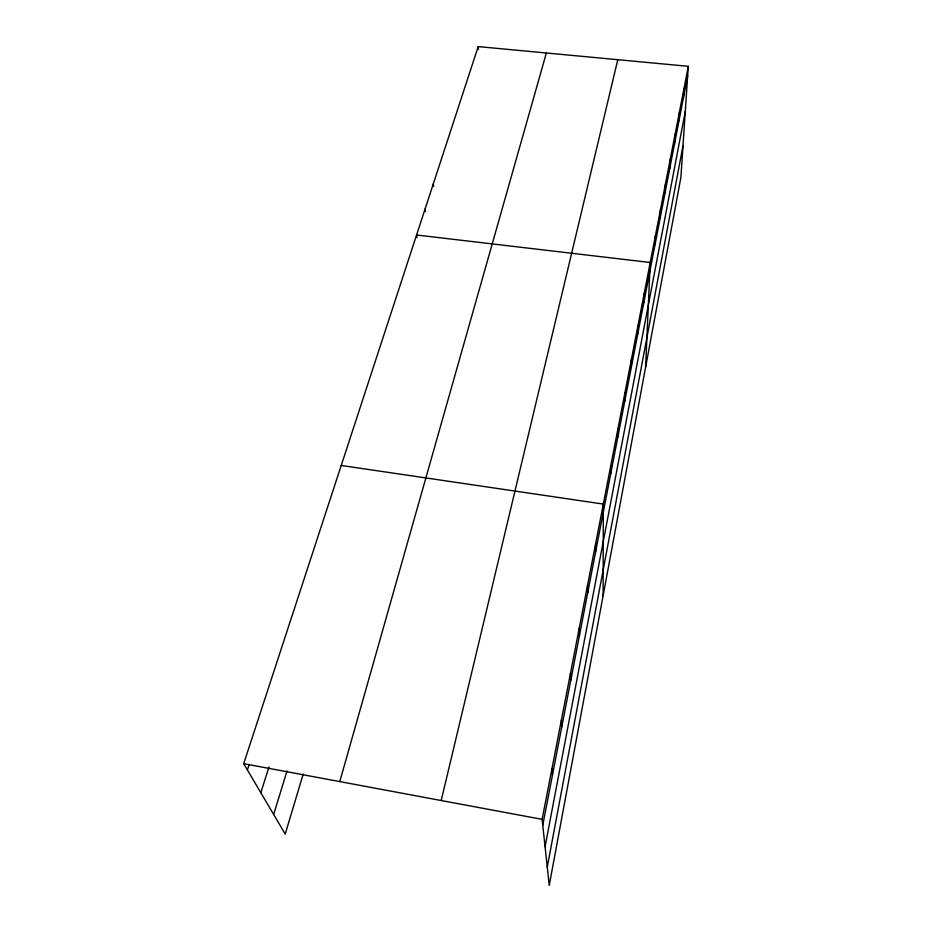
<?xml version="1.0" encoding="UTF-8"?>
<svg xmlns="http://www.w3.org/2000/svg" width="932" height="932" viewBox="0 0 932 932"><rect width="100%" height="100%" fill="white"/><g stroke="black" fill="none" stroke-linecap="round" stroke-linejoin="round"><path stroke-width="1.4" d="M603.132 595.606L603.319 504.084L341.228 465.464M610.681 473.98L610.763 465.732M617.788 437.201L617.939 428.767M624.65 401.739L624.859 393.141M631.267 367.499L631.535 358.762M637.663 334.437L637.977 325.559M643.837 302.492L644.198 293.498M645.608 367.161L650.21 262.498L416.581 235.004L417 237.602M655.033 244.615L655.464 235.435M660.101 218.414L660.567 209.152M665.017 192.959L665.518 183.627M669.805 168.226L670.341 158.836M674.453 144.18L675.013 134.732M678.974 120.787L679.568 111.292M683.377 98.035L683.995 88.493M688.294 66.312L680.908 177.383L549.239 885.4L542.121 819.356L688.294 66.312L478.198 46.6L243.706 763.669L285.204 834.07L303.203 774.061M547.259 867.075L683.016 145.695M545.069 846.687L685.311 111.234M542.762 825.251L687.665 75.876M441.209 800.518L617.788 59.695M339.772 781.598L546.362 52.996M273.647 814.475L287.033 770.939M260.832 792.724L268.975 766.919M247.388 769.925L249.159 764.496M243.706 763.669L542.121 819.356M425.062 209.083L425.458 211.692M433.298 183.884L433.671 186.517M478.198 46.6L478.442 49.303M551.989 768.551L552.501 774.853M561.437 719.877L561.845 726.541M570.5 673.184L570.803 680.185M579.191 628.366L579.413 635.671M587.556 585.308L587.684 592.892M595.595 543.915L595.641 551.744"/></g></svg>
